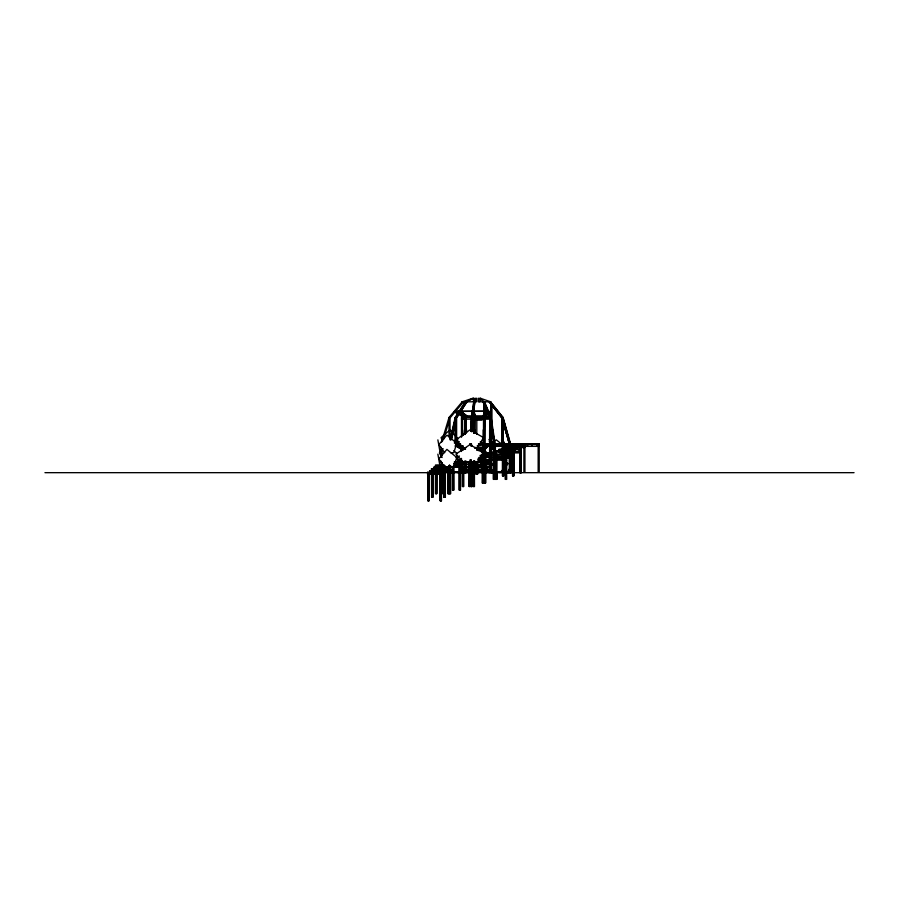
<?xml version="1.0" encoding="UTF-8"?>
<svg xmlns="http://www.w3.org/2000/svg" width="899" height="899" viewBox="0 0 899 899"><rect width="100%" height="100%" fill="white"/><g stroke="black" fill="none" stroke-linecap="round" stroke-linejoin="round"><path stroke-width="1.35" d="M471.908 420.035L474.155 398.223L465.963 401.797L455.849 417.529L450.714 439.768M472.054 420.035L474.436 401.797M465.289 401.797L455.175 417.529L455.141 421.283L455.815 421.283L455.849 417.529L455.849 442.308M465.671 401.797L455.467 417.529L455.433 421.283L451.792 437.071M472.908 398.223L462.21 401.797L449.006 417.529L448.961 421.283L443.409 439.723M470.75 431.295L471.469 417.529L473.762 401.797L475.616 398.223L475.616 401.797M470.975 430.464L471.469 417.529L471.469 431.295M471.188 431.295L472.054 417.529M471.975 422.597L471.492 431.778L472.492 417.529L474.784 401.797L476.639 398.223L476.639 401.797L462.21 401.797M471.773 431.295L472.492 417.529L472.492 431.295M473.099 472.672L473.279 486.505L474.481 486.505L474.402 461.176M473.582 472.233L473.458 469.109M474.357 472.672L475.279 467.851L474.796 472.672L474.841 461.176M475.009 472.672L475.279 469.93M473.29 416.484L471.885 411.663L472.436 410.854M471.705 417.529L473.234 407.033M473.616 404.415L473.998 401.797M472.29 417.529L472.863 413.596M473.245 410.967L473.818 407.033M474.2 404.415L474.178 401.92M475.02 401.797L472.728 417.529L472.672 431.295M475.099 416.035L473.47 410.854L474.661 416.035M450.051 439.768L455.175 417.529L456.883 417.529L466.997 401.797M450.332 439.768L455.557 417.529L455.523 421.283L451.882 437.071M451.5 437.071L454.838 422.597M451.556 439.723L455.815 421.283M492.416 472.672L494.192 467.851L492.798 472.672M441.521 442.375L449.006 417.529L450.365 417.529L463.569 401.797L462.097 401.92M466.491 416.035L461.535 412.034M474.503 415.911L473.447 412.551M454.568 441.847L455.579 439.555M454.343 442.993L455.355 440.701M455.04 442.926L456.928 439.308L455.917 443.69M455.299 442.993L456.928 439.308M463.12 472.672L465.255 467.851M463.401 472.672L465.424 468.098M464.041 472.672L466.491 467.851L465.277 472.672M464.322 472.672L466.491 467.851M464.997 472.672L466.491 469.93M456.108 457.569L457.164 455.254M509.182 449.343L509.744 448.961M507.384 472.672L510.16 467.851L507.53 472.672M507.89 472.672L509.205 470.256M508.047 472.672L509.351 470.256M508.508 472.672L510.16 469.93L508.665 472.672M461.49 449.343L456.906 446.174M459.749 472.672L462.536 467.851M460.951 472.672L462.536 469.93M463.3 416.484L456.714 411.922M456.164 444.511L458.31 441.094M456.22 417.529L466.334 401.797M456.501 417.529L466.615 401.797M460.535 411.259L487.438 411.259L483.527 415.911M482.583 416.035L484.381 413.967M487.46 410.854L483.044 416.484M484.775 415.001L487.415 411.663M485.157 415.001L488.753 410.854L489.09 411.663L485.303 416.035M484.909 416.035L487.943 412.54M486.719 446.219L483.111 449.95L483.111 448.747L485.168 446.365M484.864 447.151L483.111 448.747M483.111 449.95L486.213 446.365M487.382 445.983L484.909 449.343L483.898 448.961M487.618 446.219L484.392 449.95L487.876 446.365M479.482 450.657L483.021 446.612M482.134 461.895L477.785 467.323M501.889 456.422L505.474 452.377M442.286 449.68L439.431 452.714L442.128 457.456M449.017 430.722L441.083 437.611L442.499 441.308M489.584 444.275L496.36 439.869L501.721 444.173L501.777 417.529M483.932 462.221L490.708 457.816M457.063 443.196L459.445 441.724M459.445 455.995L457.063 457.467L459.996 461.681M492.944 446.96L490.045 448.747M495.9 446.567L491.023 449.343L493.068 447.567M441.128 449.95L443.196 448.747M469.975 399.752L473.492 398.223L473.492 401.797M465.592 401.92L466.716 401.797L456.602 417.529L456.647 444.14M465.806 447.848L463.457 447.927L455.883 439.959L469.952 429.857L483.527 437.611L477.515 447.455L474.717 447.545M459.468 410.854L458.659 411.663L464.749 416.035M459.333 411.259L455.523 411.382L459.254 411.382M460.502 411.382L487.438 411.259M489.809 416.035L461.49 416.035L453.928 411.663M490.258 416.035L490.933 416.035M461.771 416.484L489.809 416.484M490.258 416.484L490.933 416.484M496.877 457.962L496.877 479.369L495.102 479.369L495.102 443.69L491.157 417.529L461.49 417.529L461.49 437.251M510.52 450.511L510.52 443.69L503.114 417.529L501.473 417.529L489.078 401.797M461.49 417.968L466.221 417.968L466.221 433.116M473.649 417.968L474.863 417.968L474.829 433.116M491.382 417.968L483.505 417.968L483.493 463.94M461.49 419.159L491.023 419.159M472.301 419.383L482.156 419.383M472.054 419.608L482.156 419.608M472.054 419.833L482.156 419.833M483.662 401.797L490.258 417.529L490.281 421.283L491.18 421.283M510.16 472.672L510.16 443.69L502.755 417.529L502.799 421.283L509.115 442.364M484.01 426.205L485.134 426.205L485.134 404.797L484.01 404.797L484.033 444.14M462.536 429.868L462.985 435.296M465.884 429.868L466.547 429.868L466.547 432.576M473.818 429.868L474.919 429.868L474.919 432.576M484.392 429.868L483.269 429.868L483.201 463.581M490.393 429.868L489.618 429.868L489.618 458.4L490.393 458.4M452.725 431.778L453.388 431.778M490.146 444.14L489.348 439.308L491.135 444.14M503.114 444.14L501.62 441.387L501.62 439.308L504.485 443.69M489.348 441.387L490.528 444.14M491.023 441.387L491.427 444.14M501.62 441.387L503.271 444.14M455.546 443.69L460.412 444.14M478.65 443.69L539.209 443.69L539.209 472.233L538.164 472.233L538.164 444.578M455.546 444.14L460.693 444.14M469.66 444.14L471.559 444.14L471.559 446.365M478.358 444.14L539.209 444.14M471.121 444.578L470.098 444.578L470.098 443.69L471.121 443.69L471.121 446.365M494.068 444.578L495.102 444.578M539.209 444.578L509.182 444.578L509.328 472.233M471.559 445.32L472.009 446.365M493.809 445.32L493.427 446.365L495.484 448.747L495.102 449.95M495.484 445.32L495.866 446.365L490.045 449.95M510.003 445.32L509.857 446.365M524.937 445.477L509.722 445.477L509.722 450.511M455.152 445.769L463.131 445.769M477.223 445.769L493 445.769M495.349 445.769L508.632 445.769L508.632 444.14M522.78 445.769L522.33 444.14M477.605 445.848L480.381 445.398M509.722 445.915L524.937 445.915M455.276 446.365L462.805 446.365M521.319 446.365L482.718 446.365L482.718 445.32M524.252 446.365L539.209 446.365M521.162 446.96L523.106 446.96L523.117 445.477M520.645 447.252L502.17 447.252L520.645 447.702M510.385 447.556L524.937 447.556M474.987 447.781L482.729 447.781L474.987 448.219M502.406 448.151L509.913 448.151M507.441 448.747L505.013 448.747L505.013 447.702M490.809 448.961L491.371 449.343M503.609 449.039L498.687 449.489L517.588 449.039L504.463 449.489M503.08 449.343L520.645 449.343M510.003 449.95L504.182 446.365M478.122 450.152L484.898 450.152M478.122 450.601L484.898 450.601M501.316 450.826L493.371 450.826L493.371 479.369L494.574 479.369L494.585 444.578M493.371 451.264L494.394 451.264M494.866 451.264L520.645 451.264M493.371 451.714L494.394 451.714M495.102 451.714L495.776 451.714M502.417 451.714L514.014 451.714M497.709 452.309L502.563 452.309M513.52 452.309L518.712 452.309L518.712 451.264M481.448 452.534L486.82 452.534L482.797 452.984M450.444 452.68L453.871 452.68L456.703 443.196L446.915 435.116L438.824 444.589L444.702 452.68M491.18 452.613L493.371 452.613M513.351 452.613L499.451 452.613L513.351 453.051M495.776 452.905L496.057 451.264M520.645 452.905L502.125 452.905L502.17 450.826L515.296 451.264M491.18 453.051L493.371 453.051M481.808 454.388L487.516 454.838M510.295 454.388L497.158 454.388L510.295 454.838M481.493 454.916L491.978 454.838M493.371 454.838L493.371 456.478M480.1 455.355L488.438 454.916M484.01 455.883L490.73 455.883M482.179 456.175L481.145 456.175L482.179 456.625M483.201 456.478L486.112 456.478M513.351 456.625L494.866 456.175L508.002 456.625M495.102 457.063L506.699 457.063M479.189 457.288L489.708 457.288L479.189 457.737M493.562 457.434L488.64 457.434L484.516 449.14M506.216 457.658L511.407 457.658L511.407 456.625M493.371 457.962L506.699 457.962M506.227 458.254L513.351 458.254M478.122 458.4L482.19 458.4M483.269 458.4L484.392 458.4M493.371 458.4L506.699 458.4M493.371 458.85L496.877 458.85M478.122 459.445L482.19 459.445M496.034 459.445L504.339 459.445L504.294 457.962M478.425 459.67L490.584 459.67M495.855 459.749L488.831 460.187M482.179 460.041L481.74 458.4M494.394 460.041L506.036 460.041M460.277 460.187L457.31 459.749L459.243 460.187M477.897 460.119L496.181 460.187M502.417 460.187L503.878 460.187L508.16 463.614L500.99 471.705L497.271 471.705M506.699 460.187L505.238 460.187L505.238 479.369L506.699 479.369L506.463 456.625M509.722 460.187L511.183 460.187M512.554 460.187L514.014 460.187M519.858 460.187L521.319 460.187M455.119 461.524L462.232 461.524M485.314 461.524L491.169 461.524M454.253 461.974L461.232 461.524M462.333 461.974L491.169 461.974M454.579 462.423L460.524 462.423M491.034 462.491L462.58 462.052M462.333 463.019L465.277 463.019M453.961 463.311L459.625 463.311M454.579 463.603L460.906 463.603L460.906 461.974M453.961 463.76L459.625 463.76M495.855 463.76L481.808 463.311L487.651 463.76M482.179 464.199L485.685 464.199M482.943 464.423L462.524 464.423L482.943 464.873M485.629 464.423L491.056 464.423M484.01 464.794L484.089 463.76M485.336 464.794L495.034 464.794M444.275 465.098L435.487 465.098L435.487 493.641L436.824 493.641L436.824 465.985M477.65 465.098L484.662 465.098M483.213 465.39L486.123 465.39L486.123 463.76M495.855 465.39L492.933 465.39L492.933 463.76M435.487 465.536L444.87 465.536M459.625 465.536L453.568 465.098L454.467 465.536M477.65 465.536L484.662 465.536M435.487 465.985L444.87 465.985M450.332 466.581L458.153 466.581L458.153 465.536M482.572 466.806L462.648 466.806L482.572 467.255M485.044 466.806L490.966 466.806M451.062 467.177L433.498 467.323L453.871 466.952L456.703 457.467L446.915 449.388L438.824 458.861L444.702 466.952M452.096 467.177L459.625 467.177M485.044 467.255L490.966 467.255M448.747 470.739L449.253 468.098M470.098 469.93L469.66 467.851L470.469 471.537M490.045 467.851L492.663 472.672M470.615 468.66L476.459 468.66M431.464 469.109L448.893 469.109M463.21 469.188L470.211 469.188M470.615 469.109L490.404 469.188M431.599 469.559L445.365 469.559M470.975 469.559L474.481 469.559M463.21 469.626L470.211 469.626M475.807 469.626L482.819 469.626M484.808 469.626L490.404 469.626M494.192 469.93L493.012 472.672L491.056 469.053M446.297 470.155L446.713 469.109M473.649 470.155L483.853 470.155M445.005 470.447L429.61 470.896L448.893 470.739M473.458 470.896L467.031 470.896L466.997 472.672M474.481 470.739L474.919 469.109M484.662 470.739L481.74 470.739L481.74 469.109M473.672 471.559L482.662 471.559M484.527 471.559L489.438 471.559L489.337 472.233M467.626 472.009L441.701 472.233M473.672 472.009L493.787 472.009M496.057 472.009L509.081 472.009L509.475 472.672M467.626 472.233L427.576 472.233L427.553 474.312L445.005 474.312M495.102 472.233L473.604 472.233L473.717 486.505M496.057 472.233L510.362 472.233M510.666 472.233L511.711 472.233L511.711 444.578M470.537 472.526L473.458 472.526M44.95 472.672L854.05 472.672M427.71 473.121L441.476 473.121M440.679 473.717L442.825 473.717L442.825 472.672M444.061 493.641L442.645 493.641L442.645 474.279M444.027 497.203L445.365 497.203L445.365 469.109M490.652 401.92L489.225 401.797L501.676 417.529M484.224 401.92L483.493 401.797L490.09 417.529M480.291 398.223L490.708 401.797L478.302 401.797L478.302 398.223M454.602 410.854L463.513 416.484M458.411 446.365L462.536 448.747M456.332 446.365L462.536 449.95M456.636 412.045L463.333 416.035M507.609 446.96L509.699 448.151M506.283 446.365L510.16 448.747L506.137 446.365M506.834 447.174L508.778 448.365M504.867 446.174L509.385 448.961M504.833 446.365L507.171 447.792M504.687 446.365L507.598 448.151M480.291 441.679L484.797 444.589M480.291 455.939L484.797 458.861M467.289 416.035L460.131 410.854L467.098 416.484M461.423 412.338L466.311 416.484M465.704 416.035L459.614 411.663L465.412 416.035M459.625 412.394L464.457 416.035M461.749 446.365L465.547 449.23M461.457 446.365L464.423 448.601M460.322 446.005L464.749 449.343M460.502 446.365L464.3 449.23M453.826 450.657L456.726 453.242M450.017 429.857L458.13 438.948M492.113 445.983L493.832 447.96M492.135 446.365L494.192 448.747L491.753 446.365M490.966 446.219L494.192 449.95L490.708 446.365M490.551 401.797L503.114 417.529L503.148 421.283M490.348 401.797L502.901 417.529L510.385 444.578M489.427 401.797L501.833 417.529L501.979 443.69M459.996 447.41L461.457 449.522M462.187 464.85L463.659 466.952M441.128 467.851L443.915 472.672M441.128 469.93L442.713 472.672M502.934 440.51L504.901 444.14M502.788 440.51L504.755 444.14M501.62 439.308L504.249 444.14M491.202 469.053L493.169 472.672M492.045 472.672L491.719 472.009M491.528 472.672L489.888 469.93L491.382 472.672L491.517 472.009M485.696 465.783L488.64 471.705M452.231 472.672L449.815 467.851L451.905 472.233M451.309 472.672L449.815 469.93L451.028 472.672M450.354 472.672L448.859 469.93L449.994 472.233M491.157 417.529L484.561 401.797L479.212 398.223L479.212 401.797M484.168 401.797L490.775 417.529L490.64 444.14M483.876 401.797L490.64 417.529L494.708 443.69M483.37 401.797L489.966 417.529M482.977 401.797L489.573 417.529M473.908 410.854L475.459 416.035M473.222 413.45L473.953 416.484M472.649 412.753L473.638 416.035M492.416 444.14L490.64 439.308L492.034 444.14M489.348 439.308L490.742 444.14M484.853 468.098L486.179 472.672L486.258 472.009M484.741 469.053L485.786 472.672M483.111 467.851L484.505 472.672M484.156 472.233L484.347 472.009M483.898 472.672L483.786 472.009M502.799 421.283L509.284 443.69L503.002 421.283L502.901 417.529L502.968 444.14L503.114 417.529M437.869 439.869L440.971 457.434M437.869 454.141L440.971 471.705M491.382 422.597L491.775 425.216M492.169 427.845L492.562 430.464M493.158 434.431L493.562 437.071M493.956 439.723L494.36 442.364M490.281 421.283L493.652 443.69M471.593 468.098L471.492 471.469M471.357 472.233L471.413 486.505M469.66 467.851L470.031 471.537M490.64 417.529L490.798 421.283M537.051 444.14L537.051 445.769L536.602 444.14M532.298 444.14L532.298 445.769L531.848 444.14M527.533 444.14L527.533 445.769L527.095 444.14M524.937 444.578L524.937 472.233L523.892 472.233L523.892 444.578M522.769 443.69L522.769 445.915M522.622 445.915L522.622 446.96M521.611 445.915L521.611 447.556M521.319 443.69L521.319 444.578M521.319 445.477L521.319 472.672M520.645 443.69L520.645 444.578M520.645 445.477L520.645 472.672M520.24 446.365L520.24 472.672M520.139 446.365L520.139 472.672M519.858 446.365L519.858 472.672M518.375 451.264L518.375 452.309M518.026 444.14L518.026 445.769L517.577 444.14M515.071 451.264L515.071 452.309M514.633 450.826L514.722 452.309M514.307 451.264L514.307 452.905M514.014 449.534L514.014 475.796L512.542 475.796L512.677 449.039M513.351 451.264L513.351 472.672M513.262 444.14L513.262 445.769L512.823 444.14M513.217 473.031L513.217 475.796M513.059 456.625L513.059 458.254M512.924 473.031L512.924 475.796M512.835 449.534L512.835 475.796M512.554 451.714L512.554 472.672M511.183 446.365L511.183 472.672M510.902 446.365L510.902 450.511M510.902 453.276L510.902 472.672M510.801 446.365L510.801 450.511M510.801 453.276L510.801 472.672M510.52 453.276L510.508 472.672M510.385 445.477L510.385 446.365M510.003 444.14L510.003 450.511M510.003 453.276L510.003 472.672M509.722 453.276L509.722 472.672M507.766 456.625L507.766 457.658M507.328 456.175L507.429 457.658M506.991 456.625L506.991 458.254M506.699 453.096L506.699 455.86M506.036 456.625L506.036 472.672M505.901 453.096L505.901 455.86M505.901 472.458L505.901 479.369M505.744 458.4L505.744 460.041M505.62 453.096L505.519 455.86M505.519 460.187L505.62 479.369M505.362 447.702L505.362 448.747M505.35 472.009L505.283 472.672M505.238 453.096L505.238 455.86M503.979 458.4L503.979 459.445M503.878 449.534L503.878 456.557M503.878 459.209L503.878 475.796L502.406 475.796L502.406 459.209M503.586 449.534L503.597 456.557M503.586 459.209L503.586 475.796M503.496 449.534L503.496 456.557M503.496 459.209L503.496 475.796M503.361 447.702L503.361 449.343M503.204 449.534L503.215 456.557M503.204 459.209L503.204 475.796M503.08 447.702L503.08 456.557M503.08 459.209L503.08 475.796M502.755 417.529L502.755 443.69M502.788 448.151L502.698 456.557M502.698 459.209L502.788 475.796M502.406 447.702L502.417 456.557M500.024 472.672L500.001 472.009M497.316 458.4L497.316 460.041M496.697 472.458L496.697 479.369M496.563 453.096L496.563 455.86M496.563 472.458L496.563 479.369M496.282 453.096L496.282 455.86M496.439 458.85L496.282 479.369M496.181 453.096L496.181 455.86M496.113 472.458L496.181 479.369M495.9 472.458L495.9 479.369M495.776 450.826L495.776 455.86M495.855 457.962L495.776 479.369L495.664 458.85M495.484 444.14L495.484 446.365M495.394 451.714L495.484 455.86M495.484 460.187L495.484 479.369M494.394 457.962L494.394 479.369M494.192 472.672L494.192 443.69L490.258 417.529L490.191 444.14M494.135 458.85L494.135 479.369M493.989 451.714L493.989 479.369M493.809 444.14L493.809 479.369M493.551 451.714L493.551 479.369M493 444.14L492.922 445.769M491.798 424.856L491.798 404.797L491.023 404.797L491.023 419.507M491.888 472.009L491.764 472.672M491.438 404.797L491.438 424.856M491.371 404.797L491.371 424.856M491.225 427.609L491.382 444.14M491.371 445.96L491.371 472.233M491.157 421.653L491.157 443.69M491.023 445.96L491.079 472.672M490.876 417.529L490.876 419.159M490.393 417.968L490.393 472.672M490.247 445.96L490.079 472.672L490.045 417.968M489.741 417.529L489.741 439.555M489.741 472.009L489.708 472.672M489.18 472.009L489.157 472.672M488.314 472.009L488.258 472.672M486.966 472.009L487 472.672M486.685 472.009L486.55 472.672M486.123 472.009L486.134 472.672M485.662 454.838L485.741 455.883M485.674 456.67L485.674 462.198M485.685 463.76L485.674 482.932L484.471 482.932L484.527 445.96M485.494 456.67L485.494 462.198M485.505 465.412L485.494 482.932M485.303 417.529L485.303 419.159M485.235 456.67L485.235 462.198M485.246 464.199L485.235 482.932M485.055 456.67L485.089 462.198M485.1 464.199L485.055 482.932M484.909 406.134L484.898 444.14M484.909 445.96L484.909 482.932M484.786 448.747L484.786 449.95M484.662 463.76L484.651 482.932M484.505 444.14L484.55 417.968L484.392 444.814M484.404 445.96L484.404 469.469M484.235 404.797L484.235 426.205M484.168 429.868L484.168 444.814M484.168 448.893L484.168 458.4M484.224 469.109L484.224 470.739M484.01 445.96L484.01 469.469M483.864 417.968L483.864 444.14M483.876 445.96L483.876 463.94M483.853 469.109L483.774 470.155M483.64 417.529L483.64 419.159M483.64 454.838L483.64 456.478M483.392 464.199L483.381 482.932L482.179 482.932L482.179 455.287M483.201 471.874L483.201 482.932M483.111 445.32L483.111 446.365M483.021 469.109L483.021 470.155M482.954 464.199L482.808 472.672M482.763 455.287L482.617 463.581M482.763 471.874L482.617 482.932M482.37 464.199L482.37 472.672M480.65 398.223L480.65 400.606M477.785 417.529L477.785 419.159M477.774 448.219L477.774 450.152M477.774 469.626L477.774 471.559M477.83 472.009L477.83 473.942L475.785 473.942L475.785 472.009M477.661 462.491L477.594 464.423M477.571 464.873L477.684 469.188M477.403 417.529L477.403 419.159M477.358 448.219L477.391 450.152M477.425 462.491L477.425 464.423M477.504 466.884L477.391 469.188M477.391 469.626L477.358 471.559M477.268 417.529L477.268 419.159M477.234 448.219L477.189 450.152M477.155 467.255L477.245 469.188M477.189 469.626L477.234 471.559M477.302 472.009L477.29 473.942M476.976 448.219L476.976 450.152M477.054 462.491L476.987 464.423M477.099 464.873L477.111 466.806M477.043 467.255L477.043 469.188M476.976 469.626L476.976 471.559M477.054 472.009L477.054 473.942M476.807 419.114L476.807 434.408M476.908 472.009L476.908 473.942M476.627 464.423L476.627 462.491L476.47 464.423M476.515 464.873L476.459 469.188M476.425 469.626L476.425 471.559M476.324 466.884L476.369 469.188M476.268 469.626L476.268 471.559M476.268 472.009L476.403 473.942M476.032 462.491L476.189 464.423M476.077 464.873L476.077 466.806M476.144 472.009L476.167 473.942M475.964 462.491L475.964 464.423M475.931 467.255L475.931 469.188M475.852 469.626L475.852 471.559M475.099 417.529L475.099 419.159M474.661 417.529L474.638 433.116M474.661 461.176L474.65 472.672M474.425 417.968L474.38 433.116M474.189 416.035L474.2 417.529M474.245 417.968L474.234 433.116M474.256 461.176L474.301 486.505M474.099 417.968L474.099 433.116M474.076 461.176L474.099 472.672M473.84 417.968L473.818 432.576M473.818 461.176L473.863 486.505M473.649 417.529L473.649 433.116M473.638 461.176L473.638 469.469M473.279 469.559L473.279 471.638M473.211 417.529L473.211 419.159M473.02 470.896L472.998 472.672M472.189 461.614L472.189 468.525M472.189 469.559L472.189 471.638M472.166 472.233L472.189 486.505L470.975 486.505L471.121 472.233M471.908 421.653L472.054 431.295M472.009 461.614L472.009 468.525M472.009 469.109L472.009 471.638M471.975 472.233L472.009 486.505M471.75 461.614L471.784 469.109M471.75 469.559L471.75 471.638M471.75 472.672L471.75 486.505M471.593 461.614L471.559 471.638M471.559 472.672L471.593 486.505M471.413 461.614L471.413 467.143M471.413 469.559L471.413 471.638M471.301 461.176L471.155 471.638M471.29 472.233L471.155 486.505M471.121 459.794L470.975 471.638M470.862 461.176L470.862 470.851M470.683 459.794L470.716 470.851M470.537 459.794L470.537 470.851M470.278 461.176L470.368 486.505L468.952 486.505L469.087 461.974M470.098 459.794L470.098 470.851M469.851 461.614L469.986 467.143M469.986 469.907L469.851 486.505M469.503 470.896L469.503 472.672M469.469 461.614L469.334 486.505M468.008 461.974L468.008 463.019M466.21 461.176L466.21 472.672M465.66 416.484L465.704 419.159M465.558 472.009L465.716 472.672M465.412 417.529L465.424 433.116M465.412 461.176L465.356 472.672M465.289 416.035L465.3 417.529M465.019 417.968L465.041 434.498M465.03 461.176L465.075 472.233M464.761 417.529L464.727 434.498M464.749 461.176L464.693 472.672M464.468 417.529L464.468 419.159M464.367 472.009L464.266 472.672M464.176 471.559L464.221 472.233M463.862 472.009L463.884 472.672M463.749 467.143L463.749 486.505L462.333 486.505L462.322 472.009M463.367 467.143L463.367 486.505M463.243 467.143L463.243 486.505M462.985 447.533L462.985 450.253M462.85 467.143L462.85 486.505M462.536 417.968L462.536 435.869M462.536 447.342L462.536 450.253M462.536 461.176L462.536 472.672M462.243 416.484L462.255 417.529M461.996 472.009L462.064 472.672M461.783 416.035L461.783 417.529M461.49 445.96L461.49 451.489M461.49 458.4L461.389 472.233M460.524 461.974L460.524 490.067L459.097 490.067L459.097 462.423M460.142 462.423L460.142 490.067M460.007 462.423L460.007 490.067M459.625 461.974L459.625 490.067M459.49 462.423L459.49 490.067M459.232 465.536L459.232 467.177M458.344 472.009L458.063 472.233M457.939 465.536L457.939 466.581M457.445 472.009L457.4 472.672M456.355 417.529L456.287 444.14M455.782 465.536L455.782 466.581M455.467 417.529L455.557 442.308M455.557 465.536L455.557 466.581M455.175 417.529L455.175 442.308M454.422 472.233L454.253 472.672M453.984 472.009L454.074 472.672M453.905 466.57L453.905 490.067L452.489 490.067L452.489 466.57M453.388 466.57L453.523 490.067M453.006 466.57L453.006 490.067M450.68 465.985L450.657 472.672M450.68 472.896L450.68 493.641L447.916 493.641L447.916 467.368M450.287 465.985L450.287 470.132M450.287 472.896L450.287 493.641M450.051 417.529L450.051 438.184M450.163 465.985L450.152 470.132M450.152 472.896L450.163 493.641M449.815 465.322L449.815 472.672M449.781 472.896L449.781 493.641M449.522 465.322L449.522 472.233M449.433 465.322L449.253 493.641M449.14 465.322L449.095 493.641M449.006 417.529L449.006 436.802M449.051 465.985L448.893 493.641M448.275 493.641L448.129 466.884L448.073 493.641M446.859 469.109L431.464 468.66L431.599 497.203L432.936 497.203L432.779 469.559L432.722 497.203M445.69 469.109L445.511 470.739M445.207 469.559L445.162 497.203M445.005 469.109L445.005 497.203M444.859 472.672L444.859 474.312M444.387 469.559L444.387 497.203M444.23 469.559L444.23 497.203M444.061 467.368L444.185 497.203M443.679 467.368L443.679 493.641M443.544 467.368L443.544 493.641M443.151 467.368L443.162 493.641M442.926 465.536L442.926 466.581L442.477 465.536M443.027 467.368L443.027 493.641M442.566 472.672L442.465 472.233M442.173 448.725L442.173 455.636M442.173 462.558L442.207 472.672M441.623 472.672L441.623 474.312M441.342 472.672L441.476 500.777L440.139 500.777L440.139 473.121M441.274 473.121L441.319 500.777M441.128 447.342L441.128 457.018M441.128 461.176L441.117 500.777M440.993 472.233L440.971 474.312M440.499 474.503L440.499 500.777M440.341 474.503L440.296 500.777M439.015 469.109L438.6 470.155L438.6 469.109M438.161 465.536L438.161 466.581L437.723 465.536M436.667 465.985L436.611 493.641M436.464 465.985L436.464 493.641M435.633 465.985L435.633 493.641M434.554 469.109L434.554 470.155L434.127 469.109M432.576 469.559L432.576 497.203M431.88 468.66L431.958 497.203M431.745 469.559L431.801 497.203M429.048 474.503L429.048 500.777L427.71 500.777L427.71 472.672M428.834 474.503L428.89 500.777M428.688 473.121L428.688 500.777M428.216 472.672L428.216 474.312M427.935 472.233L428.07 500.777M483.527 452.714L477.515 462.198L463.457 462.198L455.883 454.107L469.952 444.623L483.527 452.714M489.854 452.613L487.663 453.051L489.854 452.613M521.027 472.672L521.027 446.365L520.937 472.672M513.734 472.672L513.734 451.714L513.632 472.672M513.722 475.796L513.722 473.031L513.632 475.796M506.418 472.672L506.418 457.063L506.317 472.672"/></g></svg>
